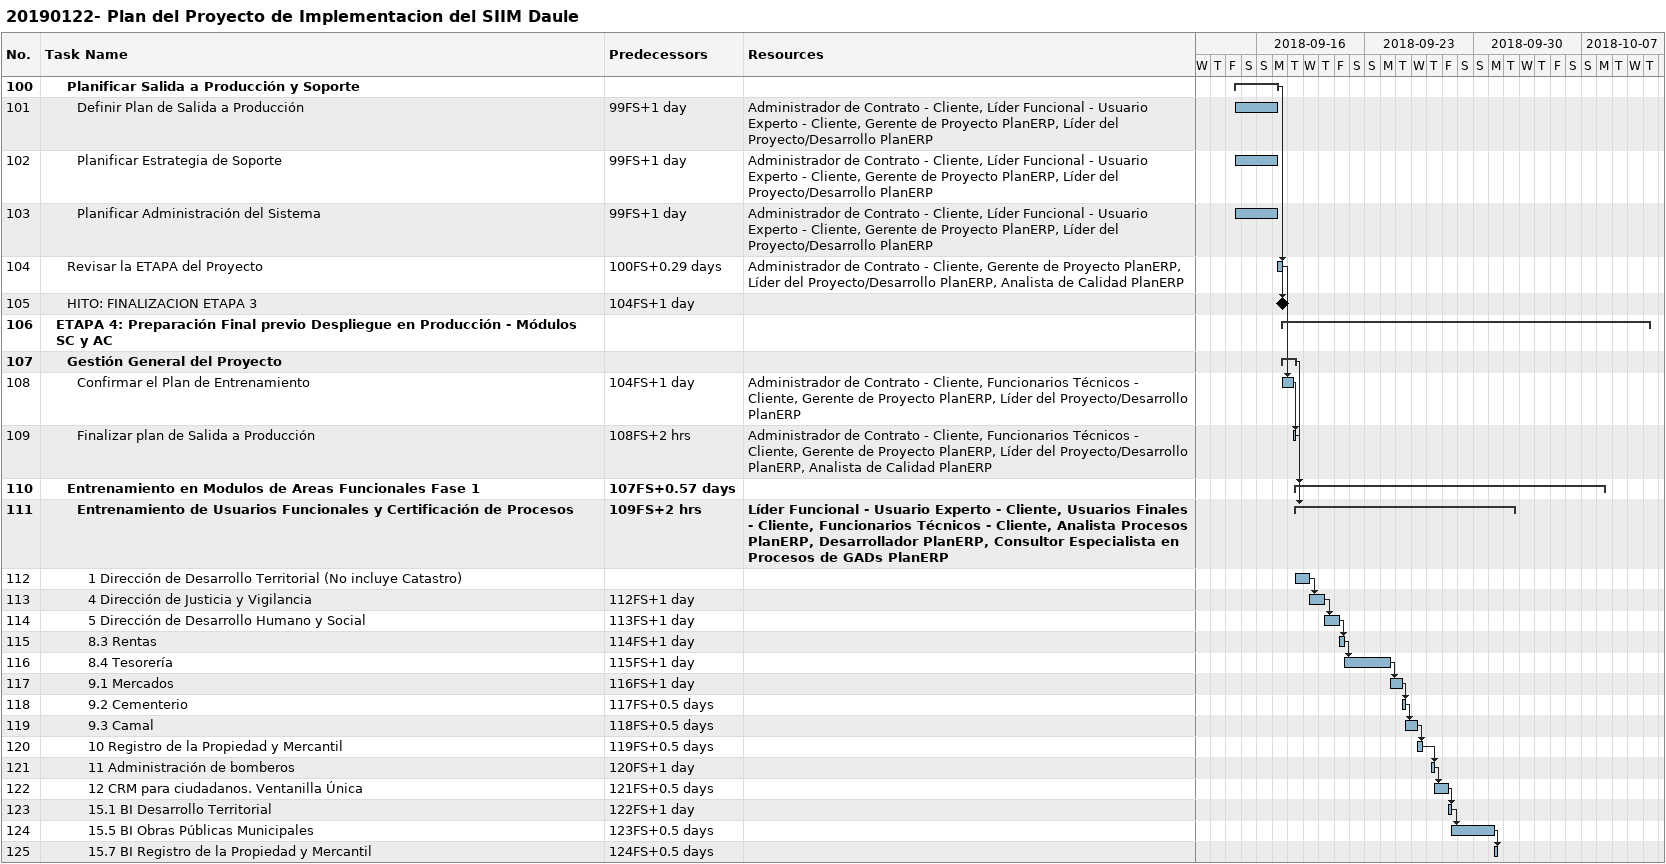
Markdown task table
20190122- Plan del Proyecto de Implementacion del SIIM Daule

| ID | Level | Task | Start | Finish | Predecessors | Resources |
|---|---|---|---|---|---|---|
| 100 | 3 | **Planificar Salida a Producción y Soporte** | 2018-09-14 | 2018-09-17 |  |  |
| 101 | 4 | Definir Plan de Salida a Producción | 2018-09-14 | 2018-09-17 | 99FS+1d | Administrador de Contrato - Cliente, Líder Funcional - Usuario Experto - Cliente, Gerente de Proyecto PlanERP, Líder del Proyecto/Desarrollo PlanERP |
| 102 | 4 | Planificar Estrategia de Soporte | 2018-09-14 | 2018-09-17 | 99FS+1d | Administrador de Contrato - Cliente, Líder Funcional - Usuario Experto - Cliente, Gerente de Proyecto PlanERP, Líder del Proyecto/Desarrollo PlanERP |
| 103 | 4 | Planificar Administración del Sistema | 2018-09-14 | 2018-09-17 | 99FS+1d | Administrador de Contrato - Cliente, Líder Funcional - Usuario Experto - Cliente, Gerente de Proyecto PlanERP, Líder del Proyecto/Desarrollo PlanERP |
| 104 | 3 | Revisar la ETAPA del Proyecto | 2018-09-17 | 2018-09-17 | 100FS+0.29d | Administrador de Contrato - Cliente, Gerente de Proyecto PlanERP, Líder del Proyecto/Desarrollo PlanERP, Analista de Calidad PlanERP |
| 105 | 3 | HITO: FINALIZACION ETAPA 3 (milestone) | 2018-09-17 | 2018-09-17 | 104FS+1d |  |
| 106 | 2 | **ETAPA 4: Preparación Final previo Despliegue en Producción - Módulos SC y AC** | 2018-09-17 | 2018-10-11 |  |  |
| 107 | 3 | **Gestión General del Proyecto** | 2018-09-17 | 2018-09-18 |  |  |
| 108 | 4 | Confirmar el Plan de Entrenamiento | 2018-09-17 | 2018-09-18 | 104FS+1d | Administrador de Contrato - Cliente, Funcionarios Técnicos - Cliente, Gerente de Proyecto PlanERP, Líder del Proyecto/Desarrollo PlanERP |
| 109 | 4 | Finalizar plan de Salida a Producción | 2018-09-18 | 2018-09-18 | 108FS+2h | Administrador de Contrato - Cliente, Funcionarios Técnicos - Cliente, Gerente de Proyecto PlanERP, Líder del Proyecto/Desarrollo PlanERP, Analista de Calidad PlanERP |
| 110 | 3 | **Entrenamiento en Modulos de Areas Funcionales Fase 1** | 2018-09-18 | 2018-10-08 | 107FS+0.57d |  |
| 111 | 4 | **Entrenamiento de Usuarios Funcionales y Certificación de Procesos** | 2018-09-18 | 2018-10-02 | 109FS+2h | Líder Funcional - Usuario Experto - Cliente, Usuarios Finales - Cliente, Funcionarios Técnicos - Cliente, Analista Procesos PlanERP, Desarrollador PlanERP, Consultor Especialista en Procesos de GADs PlanERP |
| 112 | 5 | 1 Dirección de Desarrollo Territorial (No incluye Catastro) | 2018-09-18 | 2018-09-19 |  |  |
| 113 | 5 | 4 Dirección de Justicia y Vigilancia | 2018-09-19 | 2018-09-20 | 112FS+1d |  |
| 114 | 5 | 5 Dirección de Desarrollo Humano y Social | 2018-09-20 | 2018-09-21 | 113FS+1d |  |
| 115 | 5 | 8.3 Rentas | 2018-09-21 | 2018-09-21 | 114FS+1d |  |
| 116 | 5 | 8.4 Tesorería | 2018-09-21 | 2018-09-24 | 115FS+1d |  |
| 117 | 5 | 9.1 Mercados | 2018-09-24 | 2018-09-25 | 116FS+1d |  |
| 118 | 5 | 9.2 Cementerio | 2018-09-25 | 2018-09-25 | 117FS+0.5d |  |
| 119 | 5 | 9.3 Camal | 2018-09-25 | 2018-09-26 | 118FS+0.5d |  |
| 120 | 5 | 10 Registro de la Propiedad y Mercantil | 2018-09-26 | 2018-09-26 | 119FS+0.5d |  |
| 121 | 5 | 11 Administración de bomberos | 2018-09-27 | 2018-09-27 | 120FS+1d |  |
| 122 | 5 | 12 CRM para ciudadanos. Ventanilla Única | 2018-09-27 | 2018-09-28 | 121FS+0.5d |  |
| 123 | 5 | 15.1 BI Desarrollo Territorial | 2018-09-28 | 2018-09-28 | 122FS+1d |  |
| 124 | 5 | 15.5 BI Obras Públicas Municipales | 2018-09-28 | 2018-10-01 | 123FS+0.5d |  |
| 125 | 5 | 15.7 BI Registro de la Propiedad y Mercantil | 2018-10-01 | 2018-10-01 | 124FS+0.5d |  |
